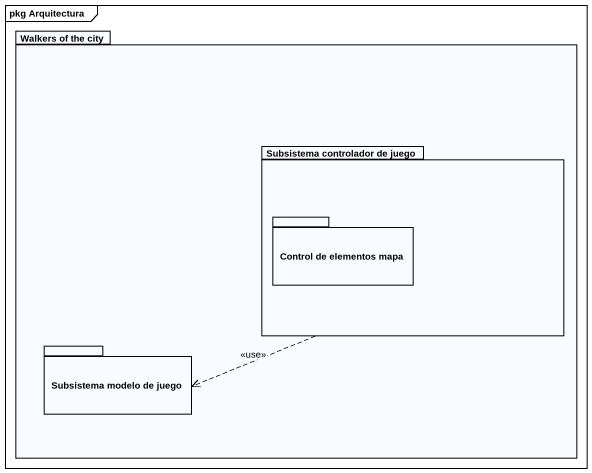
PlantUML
@startuml
mainframe pkg Arquitectura
package "Walkers of the city" as Walkers_of_the_city {
  package "Subsistema controlador de juego" as Subsistema_controlador_de {
    package "Control de elementos mapa" as Control_de_elementos_mapa {
    }
  }
  package "Subsistema modelo de juego" as Subsistema_modelo_de_juego {
  }
}
Subsistema_controlador_de .left.> Subsistema_modelo_de_juego : <<use>>
@enduml
